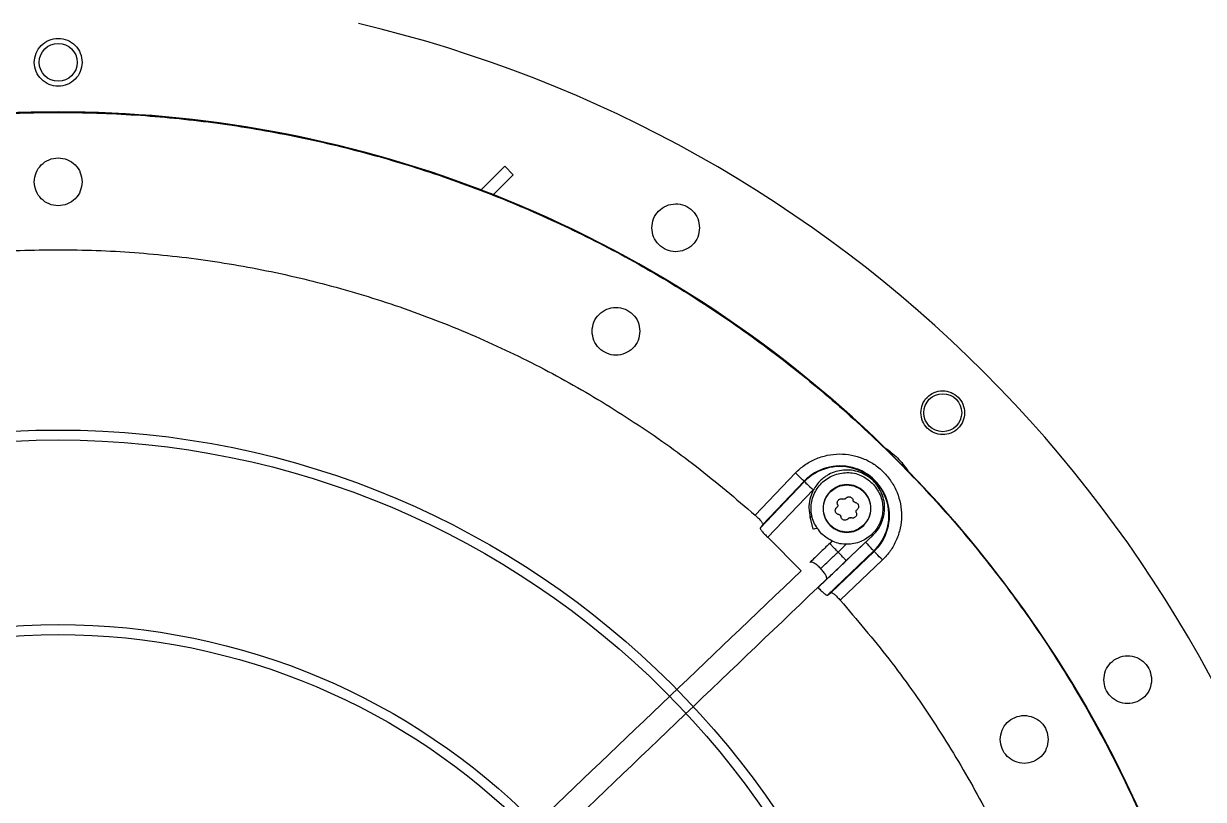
# Model space of a CAD drawing. Header units: inches. Extents: x 908 to 1218, y 494 to 690.
# Drawn here: x 979.76 to 991.42, y 567.52 to 575.19 of the extents above; entities that cross this region are included whole.
import ezdxf

# ---------------------------------------------------------------- set-up
doc = ezdxf.new("R2010")
doc.units = ezdxf.units.IN
doc.header["$MEASUREMENT"] = 0

msp = doc.modelspace()

# ---------------------------------------------------------------- linework, layer by layer
at = {"linetype": 'Continuous', "lineweight": 25}
for p, q in [((984.2759, 573.5433), (984.5117, 573.7792)), ((984.5117, 573.7792), (984.5936, 573.694)), ((984.5936, 573.694), (984.3962, 573.4966)), ((986.9857, 570.3298), (987.3841, 570.7466)), ((987.0353, 570.2027), (987.4735, 570.6611)), ((987.0622, 570.2389), (987.4695, 570.665)), ((987.4695, 570.665), (987.4735, 570.6611)), ((987.5588, 570.5795), (987.1108, 570.1108)), ((987.5278, 570.3142), (987.5576, 570.192)), ((987.0622, 570.2389), (987.0353, 570.2027)), ((987.1108, 570.1108), (987.4408, 569.7809)), ((987.6082, 569.6134), (988.0769, 570.0614)), ((987.7484, 570.0748), (987.7233, 570.0509)), ((987.8049, 569.9655), (987.8846, 570.0417)), ((987.8865, 569.8801), (988.1513, 570.1332)), ((987.7001, 569.5379), (988.1585, 569.9761)), ((988.1624, 569.972), (987.7363, 569.5648)), ((988.1585, 569.9761), (988.1624, 569.972)), ((988.244, 569.8867), (987.8272, 569.4883)), ((987.7001, 569.5379), (987.7363, 569.5648))]:
    msp.add_line(p, q, dxfattribs=at)
at = {"linetype": 'Continuous', "lineweight": 25, "flags": 128}
for points in [[(987.4695, 570.665), (987.4676, 570.6668), (987.4625, 570.6716), (987.4546, 570.6792), (987.4439, 570.6894), (987.4311, 570.7017), (987.4164, 570.7157), (987.4006, 570.7308), (987.3841, 570.7466)], [(987.4735, 570.6611), (987.4754, 570.6593), (987.4804, 570.6545), (987.4884, 570.6469), (987.499, 570.6367), (987.5119, 570.6244), (987.5265, 570.6104), (987.5424, 570.5953), (987.5588, 570.5795)], [(988.0769, 570.0614), (988.0927, 570.045), (988.1078, 570.0291), (988.1218, 570.0145), (988.1341, 570.0016), (988.1443, 569.991), (988.1519, 569.983), (988.1567, 569.978), (988.1585, 569.9761)], [(988.244, 569.8867), (988.2282, 569.9032), (988.2131, 569.919), (988.1991, 569.9336), (988.1868, 569.9465), (988.1766, 569.9571), (988.169, 569.9651), (988.1642, 569.9702), (988.1624, 569.972)]]:
    msp.add_lwpolyline(points, dxfattribs=at)
at = {"linetype": 'Continuous', "lineweight": 25}
for centre, radius in [((980.0984, 574.8058), 0.1875), ((980.0984, 562.601), 11.7126), ((988.8398, 571.3424), 0.1875), ((980.0984, 562.601), 8.5704), ((980.0984, 562.601), 8.472), ((980.0984, 562.601), 6.6478), ((980.0984, 562.601), 6.5493)]:
    msp.add_circle(centre, radius, dxfattribs=at)
for centre, radius, start, end in [((980.0984, 562.601), 12.9331, 13.26667, 76.73333), ((980.0984, 562.601), 11.7147, 69.09994, 110.90006), ((980.0984, 562.601), 11.7147, 45.79736, 68.46866), ((987.8237, 570.3263), 0.4901, 313.70945, 136.29055), ((987.8237, 570.3263), 0.4845, 313.70945, 136.29055), ((980.0984, 562.601), 11.7147, 21.53134, 44.20264)]:
    msp.add_arc(centre, radius, start, end, dxfattribs=at)
for points, knots in [([(979.8622, 574.8058), (979.8657, 574.8366), (979.8728, 574.8983), (979.9273, 574.977), (980.0055, 575.0296), (980.0984, 575.0481), (980.1914, 575.0296), (980.2696, 574.977), (980.3241, 574.8983), (980.3311, 574.8366), (980.3347, 574.8058)], [0, 0, 0, 0, 0.1245349, 0.2497054, 0.3748574, 0.4999969, 0.6251426, 0.7502946, 0.8754651, 1, 1, 1, 1]), ([(980.3347, 574.8058), (980.331, 574.7745), (980.3238, 574.7124), (980.2688, 574.6338), (980.1908, 574.5817), (980.0984, 574.5634), (980.0061, 574.5817), (979.9281, 574.6338), (979.8731, 574.7124), (979.8658, 574.7745), (979.8622, 574.8058)], [0, 0, 0, 0, 0.1262511, 0.2513295, 0.3756274, 0.5000031, 0.6243726, 0.7486705, 0.8737489, 1, 1, 1, 1]), ([(968.3889, 562.601), (968.3937, 562.8565), (968.4034, 563.3674), (968.4814, 564.1305), (968.6055, 564.8871), (968.7799, 565.6338), (969.0024, 566.3676), (969.2725, 567.0853), (969.589, 567.7837), (969.9505, 568.46), (970.3554, 569.1111), (970.802, 569.7344), (971.2885, 570.3272), (971.8126, 570.8868), (972.3723, 571.411), (972.965, 571.8975), (973.5883, 572.3441), (974.2395, 572.749), (974.9158, 573.1105), (975.6142, 573.4269), (976.3319, 573.6971), (977.0656, 573.9196), (977.8124, 574.0938), (978.569, 574.2187), (979.3321, 574.2938), (980.0984, 574.3189), (980.8648, 574.2938), (981.6279, 574.2187), (982.3845, 574.0938), (983.1313, 573.9196), (983.865, 573.6971), (984.5827, 573.4269), (985.2811, 573.1105), (985.9574, 572.749), (986.6086, 572.3441), (987.2318, 571.8975), (987.8246, 571.411), (988.3842, 570.8868), (988.9084, 570.3272), (989.3949, 569.7344), (989.8415, 569.1111), (990.2464, 568.46), (990.6079, 567.7837), (990.9244, 567.0853), (991.1945, 566.3676), (991.417, 565.6338), (991.5913, 564.8871), (991.7155, 564.1305), (991.7935, 563.3674), (991.8031, 562.8565), (991.808, 562.601)], [0, 0, 0, 0, 0.0208333, 0.0416667, 0.0625, 0.0833333, 0.1041667, 0.125, 0.1458333, 0.1666667, 0.1875, 0.2083334, 0.2291667, 0.25, 0.2708334, 0.2916666, 0.3125, 0.3333333, 0.3541667, 0.375, 0.3958333, 0.4166666, 0.4375001, 0.4583333, 0.4791667, 0.5, 0.5208333, 0.5416667, 0.5625, 0.5833334, 0.6041667, 0.625, 0.6458334, 0.6666667, 0.6875, 0.7083334, 0.7291667, 0.75, 0.7708333, 0.7916667, 0.8125, 0.8333333, 0.8541667, 0.875, 0.8958333, 0.9166667, 0.9375, 0.9583333, 0.9791667, 1, 1, 1, 1]), ([(979.8622, 573.6247), (979.8658, 573.6556), (979.8729, 573.7174), (979.9275, 573.796), (980.0056, 573.8486), (980.0984, 573.867), (980.1913, 573.8486), (980.2694, 573.796), (980.324, 573.7174), (980.3311, 573.6556), (980.3347, 573.6247)], [0, 0, 0, 0, 0.1249991, 0.2500007, 0.3749975, 0.4999969, 0.6250025, 0.7499993, 0.8750009, 1, 1, 1, 1]), ([(980.3347, 573.6247), (980.3311, 573.5937), (980.324, 573.5319), (980.2694, 573.4533), (980.1913, 573.4007), (980.0984, 573.3823), (980.0056, 573.4007), (979.9275, 573.4533), (979.8729, 573.5319), (979.8658, 573.5937), (979.8622, 573.6247)], [0, 0, 0, 0, 0.1249991, 0.2500007, 0.3749975, 0.5000031, 0.6250025, 0.7499993, 0.8750009, 1, 1, 1, 1]), ([(985.9646, 573.1706), (985.968, 573.201), (985.9749, 573.2621), (986.0285, 573.3407), (986.1063, 573.3939), (986.1994, 573.413), (986.2927, 573.395), (986.3713, 573.3426), (986.4263, 573.2637), (986.4334, 573.2017), (986.437, 573.1706)], [0, 0, 0, 0, 0.1228082, 0.2472162, 0.3726972, 0.4981629, 0.6236178, 0.749069, 0.8745261, 1, 1, 1, 1]), ([(986.437, 573.1706), (986.4334, 573.1394), (986.4262, 573.077), (986.3706, 572.998), (986.2919, 572.946), (986.1991, 572.9283), (986.1068, 572.9472), (986.0293, 572.9999), (985.9752, 573.0783), (985.9681, 573.1398), (985.9646, 573.1706)], [0, 0, 0, 0, 0.1262372, 0.2524755, 0.3778371, 0.5021795, 0.6265873, 0.7511305, 0.8754503, 1, 1, 1, 1]), ([(973.2112, 570.3298), (973.4022, 570.493), (973.7843, 570.8193), (974.4006, 571.2543), (975.0445, 571.6464), (975.7158, 571.9898), (976.4102, 572.2837), (977.1241, 572.5263), (977.8538, 572.7163), (978.5954, 572.8528), (979.3449, 572.9349), (980.0984, 572.9624), (980.852, 572.9349), (981.6015, 572.8528), (982.3431, 572.7163), (983.0728, 572.5263), (983.7867, 572.2837), (984.4811, 571.9898), (985.1524, 571.6464), (985.7963, 571.2543), (986.4126, 570.8193), (986.7947, 570.493), (986.9857, 570.3298)], [0, 0, 0, 0, 0.04999991, 0.09999992, 0.14999988, 0.19999993, 0.25, 0.30000004, 0.35000001, 0.40000012, 0.45000007, 0.49999985, 0.54999995, 0.5999999, 0.65000001, 0.69999997, 0.75000002, 0.80000009, 0.85, 0.89999996, 0.94999997, 1, 1, 1, 1]), ([(985.374, 572.1478), (985.3776, 572.1787), (985.3847, 572.2405), (985.4393, 572.3192), (985.5174, 572.3717), (985.6103, 572.3901), (985.7031, 572.3717), (985.7812, 572.3192), (985.8358, 572.2405), (985.8429, 572.1787), (985.8465, 572.1478)], [0, 0, 0, 0, 0.1249991, 0.2499995, 0.3750006, 0.5, 0.6249994, 0.7500005, 0.8750009, 1, 1, 1, 1]), ([(985.8465, 572.1478), (985.8429, 572.1169), (985.8358, 572.055), (985.7812, 571.9764), (985.7031, 571.9238), (985.6103, 571.9054), (985.5174, 571.9238), (985.4393, 571.9764), (985.3847, 572.055), (985.3776, 572.1169), (985.374, 572.1478)], [0, 0, 0, 0, 0.1249998, 0.2499996, 0.3750006, 0.5, 0.6249994, 0.7500004, 0.8750002, 1, 1, 1, 1]), ([(988.6233, 571.3424), (988.6265, 571.3703), (988.6328, 571.4263), (988.6819, 571.4982), (988.7529, 571.547), (988.8382, 571.5647), (988.9239, 571.5482), (988.996, 571.5001), (989.0465, 571.4278), (989.0531, 571.3709), (989.0564, 571.3424)], [0, 0, 0, 0, 0.1231631, 0.246863, 0.3721336, 0.4977232, 0.6232986, 0.7488632, 0.8744251, 1, 1, 1, 1]), ([(989.0564, 571.3424), (989.0531, 571.3139), (989.0465, 571.2567), (988.9956, 571.1843), (988.9234, 571.1365), (988.8382, 571.1203), (988.7536, 571.1377), (988.6826, 571.186), (988.633, 571.2579), (988.6265, 571.3143), (988.6233, 571.3424)], [0, 0, 0, 0, 0.1259762, 0.2519645, 0.3777906, 0.502428, 0.6266806, 0.7512172, 0.8757515, 1, 1, 1, 1]), ([(988.2659, 570.9991), (988.3102, 570.9665), (988.3988, 570.9014), (988.4639, 570.8128), (988.4965, 570.7685)], [0, 0, 0, 0, 0.4999994, 1, 1, 1, 1]), ([(987.3841, 570.7466), (987.4129, 570.7735), (987.4716, 570.8283), (987.5789, 570.8873), (987.6964, 570.9254), (987.8187, 570.9385), (987.9387, 570.9275), (988.0537, 570.8936), (988.1611, 570.8373), (988.2568, 570.7593), (988.3347, 570.6637), (988.391, 570.5563), (988.4249, 570.4413), (988.4359, 570.3213), (988.4228, 570.199), (988.3847, 570.0815), (988.3257, 569.9742), (988.2709, 569.9155), (988.244, 569.8867)], [0, 0, 0, 0, 0.0609957, 0.1240612, 0.1879934, 0.2514901, 0.3132975, 0.3737126, 0.4362133, 0.4999997, 0.5637869, 0.6262871, 0.6867027, 0.7485096, 0.812006, 0.875939, 0.9390046, 1, 1, 1, 1]), ([(988.1498, 570.1317), (988.1688, 570.1524), (988.2048, 570.1915), (988.2391, 570.2589), (988.2584, 570.3218), (988.2675, 570.3909), (988.2632, 570.4644), (988.2411, 570.5421), (988.2045, 570.6117), (988.1533, 570.673), (988.09, 570.7223), (988.0177, 570.7571), (987.9397, 570.7758), (987.86, 570.7776), (987.7838, 570.763), (987.7261, 570.7391), (987.6847, 570.7145), (987.653, 570.6913), (987.6188, 570.6599), (987.5827, 570.6162), (987.5489, 570.5582), (987.5238, 570.485), (987.5125, 570.3973), (987.5242, 570.3365), (987.5303, 570.3044)], [0, 0, 0, 0, 0.0533824, 0.1009318, 0.1426412, 0.1785045, 0.2332103, 0.2817662, 0.3315126, 0.3821073, 0.4327365, 0.4833669, 0.5339956, 0.5846264, 0.6342116, 0.6807432, 0.7028677, 0.7260274, 0.7553999, 0.7912976, 0.8337155, 0.8826453, 0.9380769, 1, 1, 1, 1]), ([(987.6428, 570.1454), (987.6137, 570.1819), (987.5557, 570.255), (987.5302, 570.3964), (987.5573, 570.5349), (987.6363, 570.653), (987.7543, 570.7319), (987.8929, 570.759), (988.0342, 570.7335), (988.1073, 570.6755), (988.1439, 570.6465)], [0, 0, 0, 0, 0.1250003, 0.2500002, 0.3750002, 0.5000005, 0.625, 0.7499994, 0.8749987, 1, 1, 1, 1]), ([(988.1439, 570.6465), (988.1729, 570.6099), (988.2309, 570.5368), (988.2564, 570.3954), (988.2293, 570.2569), (988.1504, 570.1388), (988.0323, 570.0599), (987.8938, 570.0328), (987.7524, 570.0583), (987.6793, 570.1163), (987.6428, 570.1454)], [0, 0, 0, 0, 0.1249995, 0.2499998, 0.3750001, 0.4999996, 0.625001, 0.7500007, 0.8750004, 1, 1, 1, 1]), ([(988.0604, 570.2289), (988.0797, 570.2532), (988.1184, 570.302), (988.1354, 570.3962), (988.1173, 570.4886), (988.0647, 570.5673), (987.986, 570.6199), (987.8936, 570.638), (987.7994, 570.621), (987.7507, 570.5823), (987.7263, 570.5629)], [0, 0, 0, 0, 0.12500061, 0.25000046, 0.37500109, 0.50000103, 0.6250023, 0.75000184, 0.87500138, 1, 1, 1, 1]), ([(987.7287, 570.5605), (987.7527, 570.5796), (987.8008, 570.6177), (987.8936, 570.6344), (987.9846, 570.6166), (988.0622, 570.5648), (988.1141, 570.4872), (988.1319, 570.3962), (988.1151, 570.3034), (988.077, 570.2553), (988.0579, 570.2313)], [0, 0, 0, 0, 0.1250018, 0.25, 0.3750014, 0.5000005, 0.6250003, 0.7500003, 0.8750002, 1, 1, 1, 1]), ([(987.7263, 570.5629), (987.7069, 570.5386), (987.6682, 570.4898), (987.6513, 570.3956), (987.6693, 570.3032), (987.7219, 570.2245), (987.8006, 570.1719), (987.893, 570.1539), (987.9872, 570.1708), (988.036, 570.2095), (988.0604, 570.2289)], [0, 0, 0, 0, 0.1250014, 0.2500011, 0.3750001, 0.5000022, 0.6250005, 0.7499998, 0.874999, 1, 1, 1, 1]), ([(988.0579, 570.2313), (988.0339, 570.2122), (987.9859, 570.1741), (987.893, 570.1574), (987.802, 570.1752), (987.7244, 570.227), (987.6726, 570.3046), (987.6548, 570.3956), (987.6715, 570.4885), (987.7097, 570.5365), (987.7287, 570.5605)], [0, 0, 0, 0, 0.1249992, 0.2500012, 0.3750002, 0.500002, 0.6250005, 0.750001, 0.8750015, 1, 1, 1, 1]), ([(987.8815, 570.4956), (987.8844, 570.4987), (987.8898, 570.5046), (987.9008, 570.5099), (987.9123, 570.5119), (987.924, 570.5105), (987.9349, 570.5059), (987.9438, 570.4983), (987.9507, 570.4883), (987.9525, 570.4805), (987.9534, 570.4763)], [0, 0, 0, 0, 0.136208, 0.2545473, 0.3795528, 0.4999735, 0.6203654, 0.7453826, 0.8637258, 1, 1, 1, 1]), ([(987.8129, 570.3358), (987.8087, 570.3368), (987.8009, 570.3385), (987.7909, 570.3454), (987.7834, 570.3543), (987.7787, 570.3652), (987.7773, 570.377), (987.7794, 570.3885), (987.7846, 570.3994), (987.7905, 570.4048), (987.7936, 570.4077)], [0, 0, 0, 0, 0.1362365, 0.2545995, 0.379595, 0.5000201, 0.6204092, 0.7454425, 0.8637692, 1, 1, 1, 1]), ([(987.8011, 570.4355), (987.8018, 570.433), (987.8033, 570.4282), (987.8024, 570.4203), (987.7993, 570.413), (987.7955, 570.4095), (987.7936, 570.4077)], [0, 0, 0, 0, 0.2539608, 0.4968323, 0.7441303, 1, 1, 1, 1]), ([(987.8011, 570.4355), (987.7998, 570.4396), (987.7974, 570.4472), (987.7984, 570.4593), (987.8022, 570.4704), (987.8073, 570.4765), (987.8098, 570.4794)], [0, 0, 0, 0, 0.27248808, 0.5091998, 0.75921108, 1, 1, 1, 1]), ([(987.8098, 570.4794), (987.8128, 570.4819), (987.8188, 570.487), (987.8299, 570.4908), (987.842, 570.4918), (987.8496, 570.4894), (987.8537, 570.4882)], [0, 0, 0, 0, 0.2407779, 0.4908172, 0.7274697, 1, 1, 1, 1]), ([(987.8815, 570.4956), (987.8797, 570.4937), (987.8762, 570.4899), (987.869, 570.4868), (987.8611, 570.4859), (987.8562, 570.4874), (987.8537, 570.4882)], [0, 0, 0, 0, 0.2560671, 0.5001415, 0.7439934, 1, 1, 1, 1]), ([(987.9737, 570.456), (987.9712, 570.4566), (987.9662, 570.4577), (987.9599, 570.4625), (987.9552, 570.4688), (987.954, 570.4738), (987.9534, 570.4763)], [0, 0, 0, 0, 0.2560537, 0.5000034, 0.743964, 1, 1, 1, 1]), ([(987.9737, 570.456), (987.9779, 570.4551), (987.9857, 570.4533), (987.9957, 570.4464), (988.0033, 570.4375), (988.008, 570.4266), (988.0093, 570.4149), (988.0073, 570.4033), (988.002, 570.3923), (987.9961, 570.3869), (987.993, 570.3841)], [0, 0, 0, 0, 0.1362536, 0.2546116, 0.3796065, 0.5000111, 0.6215282, 0.7440013, 0.8664885, 1, 1, 1, 1]), ([(987.9856, 570.3563), (987.9848, 570.3588), (987.9833, 570.3637), (987.9842, 570.3715), (987.9873, 570.3788), (987.9911, 570.3823), (987.993, 570.3841)], [0, 0, 0, 0, 0.2559765, 0.4998978, 0.7439275, 1, 1, 1, 1]), ([(986.9857, 570.3298), (986.9967, 570.3196), (987.0191, 570.2989), (987.0454, 570.2702), (987.0622, 570.2477), (987.0622, 570.2418), (987.0622, 570.2389)], [0, 0, 0, 0, 0.2442302, 0.496399, 0.7471999, 1, 1, 1, 1]), ([(987.528, 570.3135), (987.5294, 570.3138), (987.5316, 570.3144), (987.5475, 570.3183), (987.5541, 570.3199)], [0, 0, 0, 0, 0.5873208, 1, 1, 1, 1]), ([(987.8129, 570.3358), (987.8155, 570.3352), (987.8204, 570.3341), (987.8268, 570.3294), (987.8315, 570.323), (987.8326, 570.318), (987.8332, 570.3155)], [0, 0, 0, 0, 0.2560498, 0.4999957, 0.743968, 1, 1, 1, 1]), ([(987.9052, 570.2962), (987.9023, 570.2931), (987.8968, 570.2872), (987.8859, 570.2819), (987.8744, 570.2799), (987.8626, 570.2813), (987.8517, 570.2859), (987.8428, 570.2935), (987.8359, 570.3035), (987.8342, 570.3113), (987.8332, 570.3155)], [0, 0, 0, 0, 0.1362283, 0.2545639, 0.3795683, 0.4999637, 0.6203747, 0.7453721, 0.8637327, 1, 1, 1, 1]), ([(987.9052, 570.2962), (987.9069, 570.2981), (987.9104, 570.3019), (987.9177, 570.305), (987.9255, 570.3059), (987.9304, 570.3044), (987.9329, 570.3037)], [0, 0, 0, 0, 0.2560763, 0.5001028, 0.7439757, 1, 1, 1, 1]), ([(987.9768, 570.3124), (987.9739, 570.3099), (987.9679, 570.3048), (987.9567, 570.301), (987.9446, 570.3), (987.937, 570.3024), (987.9329, 570.3037)], [0, 0, 0, 0, 0.2408302, 0.4908705, 0.7275207, 1, 1, 1, 1]), ([(987.9856, 570.3563), (987.9868, 570.3524), (987.9892, 570.3447), (987.9883, 570.3325), (987.9843, 570.3212), (987.9793, 570.3153), (987.9768, 570.3124)], [0, 0, 0, 0, 0.2632983, 0.5150922, 0.7636713, 1, 1, 1, 1]), ([(987.0353, 570.2027), (987.0353, 570.1998), (987.0353, 570.194), (987.0519, 570.1714), (987.078, 570.1424), (987.1, 570.1213), (987.1108, 570.1108)], [0, 0, 0, 0, 0.25262762, 0.50325339, 0.75521812, 1, 1, 1, 1]), ([(987.5591, 570.1924), (987.5587, 570.1923), (987.5571, 570.1919), (987.568, 570.1946), (987.5845, 570.1986), (987.5997, 570.2023), (987.604, 570.2033)], [0, 0, 0, 0, 0.1242213, 0.4894435, 0.8549811, 1, 1, 1, 1]), ([(987.7233, 570.0509), (987.69, 570.0191), (987.6235, 569.9555), (987.5592, 569.8941), (987.5271, 569.8634)], [0, 0, 0, 0, 0.5, 1, 1, 1, 1]), ([(987.8049, 569.9655), (987.7945, 569.9764), (987.7738, 569.9981), (987.7468, 570.0263), (987.7272, 570.0468), (987.7246, 570.0495), (987.7233, 570.0509)], [0, 0, 0, 0, 0.2429525, 0.4858993, 0.7429504, 1, 1, 1, 1]), ([(988.1498, 570.1317), (988.1492, 570.1322), (988.1486, 570.1329), (988.1409, 570.1409), (988.1395, 570.1424)], [0, 0, 0, 0, 0.8130058, 1, 1, 1, 1]), ([(987.6343, 569.8024), (987.6656, 569.8324), (987.7216, 569.8859), (987.7795, 569.9412), (987.8049, 569.9655)], [0, 0, 0, 0, 0.5599009, 1, 1, 1, 1]), ([(987.8865, 569.8801), (987.8852, 569.8815), (987.8826, 569.8842), (987.8631, 569.9047), (987.8361, 569.9329), (987.8153, 569.9546), (987.8049, 569.9655)], [0, 0, 0, 0, 0.2570507, 0.5140955, 0.7570486, 1, 1, 1, 1]), ([(987.6343, 569.8024), (987.6235, 569.813), (987.602, 569.834), (987.5694, 569.8568), (987.5413, 569.8692), (987.5318, 569.8653), (987.5271, 569.8634)], [0, 0, 0, 0, 0.2429509, 0.4859049, 0.7429536, 1, 1, 1, 1]), ([(987.6903, 569.6926), (987.6924, 569.6972), (987.6967, 569.7065), (987.6856, 569.7351), (987.6644, 569.7688), (987.6443, 569.7912), (987.6343, 569.8024)], [0, 0, 0, 0, 0.2570484, 0.5140962, 0.7570465, 1, 1, 1, 1]), ([(987.6903, 569.6926), (987.7224, 569.7233), (987.7867, 569.7847), (987.8532, 569.8483), (987.8865, 569.8801)], [0, 0, 0, 0, 0.49999688, 1, 1, 1, 1]), ([(987.4407, 569.7809), (985.6004, 568.0222), (983.76, 566.2635), (981.9197, 564.5048), (981.8065, 564.3966), (981.5834, 564.1835), (981.2512, 563.866), (981.0042, 563.63), (980.8398, 563.4729), (980.7576, 563.3943), (980.6712, 563.3117), (980.6121, 563.2552), (980.5797, 563.2243)], [-4.1105294, -4.1105294, -4.1105294, -4.1105294, 0, 0, 0, 0.2528246, 0.4982351, 0.7409713, 0.8035953, 0.8647041, 0.924154, 0.9963735, 0.9963735, 0.9963735, 0.9963735]), ([(980.7429, 563.0535), (980.7669, 563.0765), (980.8232, 563.1302), (980.9114, 563.2145), (981.0077, 563.3066), (981.1049, 563.3995), (981.2033, 563.4935), (981.3715, 563.6542), (981.6097, 563.8818), (981.872, 564.1325), (982.0324, 564.2858), (982.0898, 564.3407), (982.0898, 564.3407), (982.0898, 564.3407), (982.0898, 564.3407), (983.9575, 566.1266), (985.8251, 567.9126), (987.6927, 569.6985)], [0.0036723, 0.0036723, 0.0036723, 0.0036723, 0.0570282, 0.1283208, 0.1993194, 0.2706881, 0.3438843, 0.4175641, 0.6437447, 0.8722989, 1, 1, 1, 1, 1, 1, 5.1531428, 5.1531428, 5.1531428, 5.1531428]), ([(987.6082, 569.6134), (987.6187, 569.6025), (987.6398, 569.5805), (987.6688, 569.5545), (987.6914, 569.5379), (987.6972, 569.5379), (987.7001, 569.5379)], [0, 0, 0, 0, 0.2447869, 0.4967516, 0.7473742, 1, 1, 1, 1]), ([(987.7363, 569.5648), (987.7392, 569.5648), (987.7451, 569.5648), (987.7676, 569.548), (987.7963, 569.5217), (987.817, 569.4993), (987.8272, 569.4883)], [0, 0, 0, 0, 0.252798, 0.5035995, 0.7557665, 1, 1, 1, 1]), ([(987.8272, 569.4883), (987.9904, 569.2972), (988.3167, 568.9152), (988.7517, 568.2989), (989.1438, 567.655), (989.4872, 566.9836), (989.7812, 566.2893), (990.0237, 565.5753), (990.2139, 564.8457), (990.3495, 564.1041), (990.4348, 563.3546), (990.4454, 562.8522), (990.4506, 562.601)], [0, 0, 0, 0, 0.1, 0.1999999, 0.3, 0.4, 0.5, 0.6, 0.7, 0.8, 0.9, 1, 1, 1, 1]), ([(990.4318, 568.7034), (990.4353, 568.734), (990.4422, 568.7951), (990.4957, 568.8733), (990.573, 568.9264), (990.6659, 568.9458), (990.7595, 568.928), (990.8383, 568.8756), (990.8935, 568.7967), (990.9007, 568.7345), (990.9043, 568.7034)], [0, 0, 0, 0, 0.1236678, 0.246955, 0.3715494, 0.4972579, 0.622959, 0.7486425, 0.8743191, 1, 1, 1, 1]), ([(990.9043, 568.7034), (990.9007, 568.6723), (990.8935, 568.61), (990.8381, 568.531), (990.7592, 568.4787), (990.6662, 568.4611), (990.574, 568.4801), (990.4966, 568.5326), (990.4424, 568.611), (990.4353, 568.6726), (990.4318, 568.7034)], [0, 0, 0, 0, 0.1258787, 0.2517706, 0.3776737, 0.5027418, 0.6267389, 0.7509527, 0.8756046, 1, 1, 1, 1]), ([(989.409, 568.1128), (989.4125, 568.1438), (989.4196, 568.2056), (989.4742, 568.2842), (989.5523, 568.3368), (989.6452, 568.3552), (989.738, 568.3368), (989.8161, 568.2842), (989.8707, 568.2056), (989.8779, 568.1438), (989.8814, 568.1128)], [0, 0, 0, 0, 0.12500056, 0.25000043, 0.37499897, 0.50000156, 0.62500103, 0.74999957, 0.87499944, 1, 1, 1, 1]), ([(989.8814, 568.1128), (989.8779, 568.0819), (989.8707, 568.0201), (989.8161, 567.9415), (989.738, 567.8889), (989.6452, 567.8705), (989.5523, 567.8889), (989.4742, 567.9415), (989.4196, 568.0201), (989.4125, 568.0819), (989.409, 568.1128)], [0, 0, 0, 0, 0.12500056, 0.25000043, 0.37499897, 0.49999844, 0.62500103, 0.74999957, 0.87499944, 1, 1, 1, 1])]:
    msp.add_open_spline(points, degree=3, knots=knots, dxfattribs=at)

doc.saveas('drawing.dxf')
